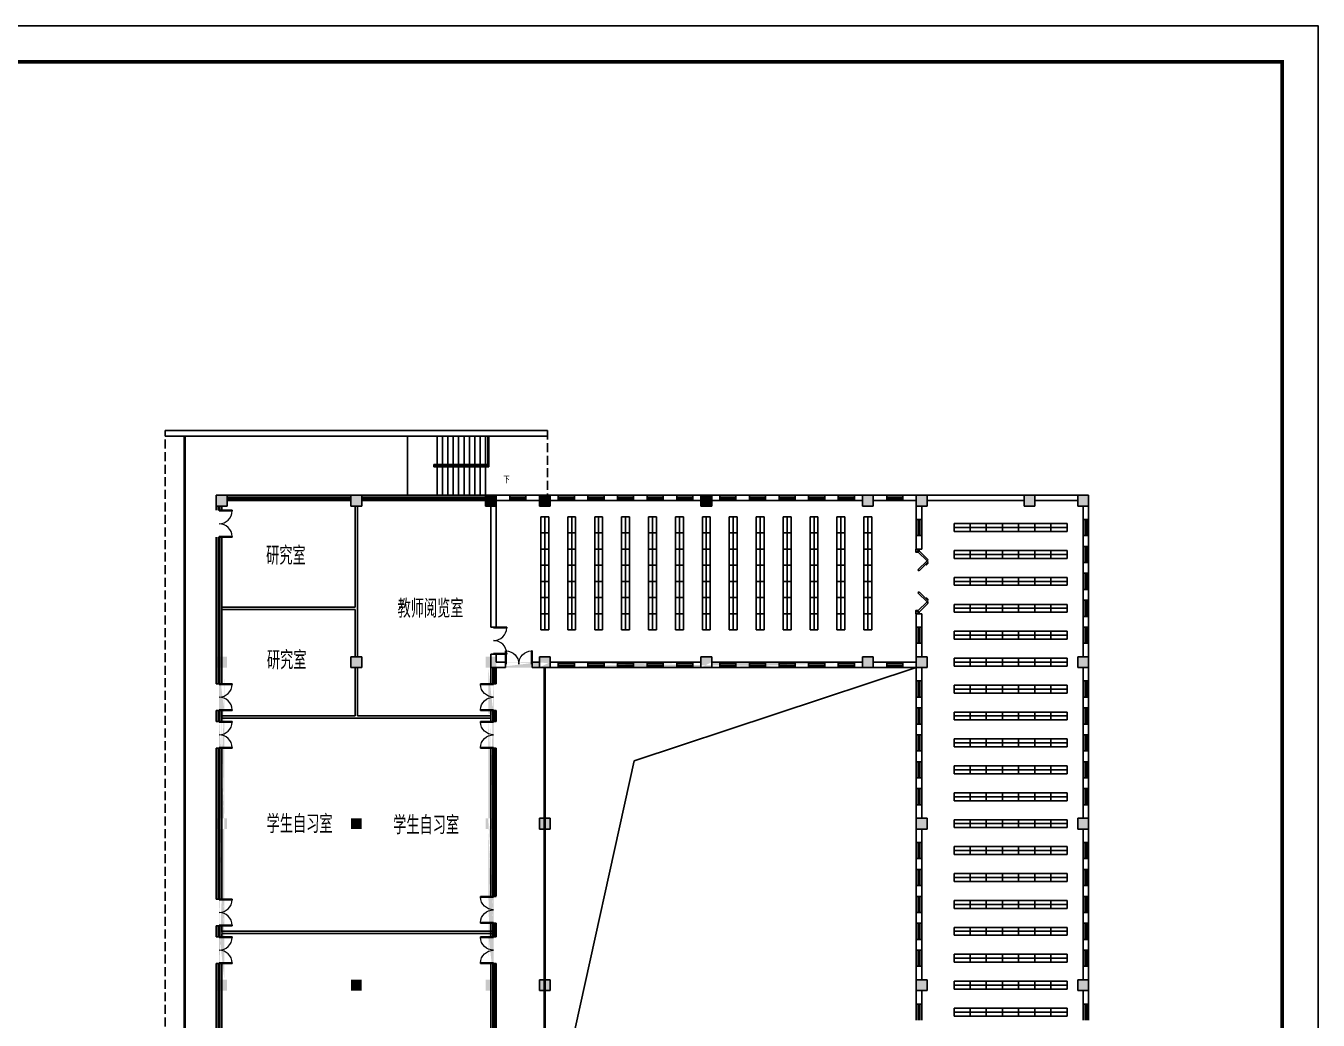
# Model space of a CAD drawing. Extents: x 368934 to 515747, y 80531 to 178176.
# Drawn here: x 405151 to 441151, y 100828 to 128531 of the extents above; entities that cross this region are included whole.
import ezdxf

# ---------------------------------------------------------------- set-up
doc = ezdxf.new("R2010")
doc.units = 0
doc.header["$LTSCALE"] = 1000
doc.header["$MEASUREMENT"] = 0
doc.linetypes.add('DASH', pattern=[0.35, 0.25, -0.1])
doc.layers.get('0').update_dxf_attribs({"linetype": 'CONTINUOUS'})
for name, color, linetype in [('COLUMN', 9, 'CONTINUOUS'), ('PUB_DIM', 3, 'CONTINUOUS'), ('PUB_TEXT', 253, 'CONTINUOUS'), ('PUB_TITLE', 4, 'CONTINUOUS'), ('STAIR', 2, 'CONTINUOUS'), ('WALL', 254, 'CONTINUOUS'), ('WINDOW', 4, 'CONTINUOUS')]:
    doc.layers.add(name, color=color, linetype=linetype)
doc.styles.add('_TCH_DIM', font='SIMPLEX', dxfattribs={"height": 3.5, "bigfont": 'GBCBIG'})
doc.styles.get("Standard").update_dxf_attribs({"font": 'GBENOR', "bigfont": 'GBCBIG'})

# ---------------------------------------------------------------- blocks, each defined once
blk = doc.blocks.new('$TCHSYS$WIN2D')
for p, q in [((-0.5, 0.5), (0.5, 0.5)), ((0.5, 0.1667), (-0.5, 0.1667)), ((0.5, -0.1667), (-0.5, -0.1667)), ((-0.5, -0.5), (0.5, -0.5))]:
    blk.add_line(p, q)
blk = doc.blocks.new('$DorLib2D$00000002')
for p, q in [((-0.5, 0), (-0.5, 0.4875)), ((-0.475, 0.4875), (-0.5, 0.4875)), ((-0.475, 0), (-0.475, 0.4875)), ((0.475, 0), (0.475, 0.4875)), ((0.475, 0.4875), (0.5, 0.4875)), ((0.5, 0), (0.5, 0.4875)), ((-0.5, 0), (-0.475, 0)), ((0.5, 0), (0.475, 0))]:
    blk.add_line(p, q)
at = {"lineweight": 13}
for centre, start, end in [((-0.4875, 0), 0, 88.53072), ((0.4875, 0), 91.46928, 180)]:
    blk.add_arc(centre, 0.4875, start, end, dxfattribs=at)
blk = doc.blocks.new('$DorLib2D$00000034')
for p, q in [((-0.5, -0.048), (-0.5, 0)), ((-0.335, 0.143), (-0.475, 0)), ((-0.458, -0.016), (-0.475, 0)), ((-0.318, 0.126), (-0.458, -0.016)), ((-0.335, 0.143), (-0.318, 0.126)), ((-0.302, 0.143), (-0.318, 0.126)), ((-0.318, 0.126), (-0.178, -0.016)), ((-0.302, 0.143), (-0.161, 0)), ((-0.178, -0.016), (-0.161, 0)), ((0.302, 0.143), (0.161, 0)), ((0.178, -0.016), (0.161, 0)), ((0.318, 0.126), (0.178, -0.016)), ((0.302, 0.143), (0.318, 0.126)), ((0.335, 0.143), (0.318, 0.126)), ((0.318, 0.126), (0.458, -0.016)), ((0.335, 0.143), (0.475, 0)), ((0.458, -0.016), (0.475, 0)), ((0.5, -0.048), (0.5, 0))]:
    blk.add_line(p, q)
for points in [[(-0.5, 0), (-0.475, 0), (-0.475, -0.023), (-0.45, -0.023), (-0.45, -0.048), (-0.5, -0.048)], [(-0.29, 0.131), (-0.28, 0.14), (-0.255, 0.114), (-0.264, 0.105)], [(-0.287, 0.127), (-0.28, 0.134), (-0.262, 0.114), (-0.268, 0.108)], [(0.29, 0.131), (0.28, 0.14), (0.255, 0.114), (0.264, 0.105)], [(0.287, 0.127), (0.28, 0.134), (0.262, 0.114), (0.268, 0.108)], [(0.5, 0), (0.475, 0), (0.475, -0.023), (0.45, -0.023), (0.45, -0.048), (0.5, -0.048)]]:
    blk.add_lwpolyline(points)

msp = doc.modelspace()

# ---------------------------------------------------------------- hatches: boundary and pattern name
h = msp.add_hatch(color=256)
h.paths.add_polyline_path([(414507, 115453), (414207, 115453), (414207, 115153), (414507, 115153)])
h.paths.add_polyline_path([(410457, 115453), (410457, 115153), (410757, 115153), (410757, 115453)])
for points in [[(419757, 115453), (419457, 115453), (419457, 115153), (419757, 115153)], [(424257, 115153), (424257, 115453), (423957, 115453), (423957, 115153)]]:
    msp.add_hatch(color=256).paths.add_polyline_path(points)
at = {"layer": 'WALL'}
for points in [[(418257, 115453), (417957, 115453), (417957, 115153), (418257, 115153)], [(414207, 106153), (414507, 106153), (414507, 106453), (414207, 106453)], [(414207, 101653), (414507, 101653), (414507, 101953), (414207, 101953)]]:
    msp.add_hatch(color=256, dxfattribs=at).paths.add_polyline_path(points)
h = msp.add_hatch(color=256, dxfattribs=at)
h.paths.add_polyline_path([(428457, 115153), (428757, 115153), (428757, 115453), (428457, 115453)])
h.paths.add_polyline_path([(429957, 115153), (430257, 115153), (430257, 115453), (429957, 115453)])
h.paths.add_polyline_path([(432957, 115153), (433257, 115153), (433257, 115453), (432957, 115453)])
h.paths.add_polyline_path([(434457, 115153), (434757, 115153), (434757, 115453), (434457, 115453)])
h = msp.add_hatch(color=256, dxfattribs=at)
h.paths.add_polyline_path([(410457, 101653), (410757, 101653), (410757, 101953), (410457, 101953)])
h.paths.add_polyline_path([(410457, 106153), (410757, 106153), (410757, 106453), (410457, 106453)])
h.paths.add_polyline_path([(410457, 110653), (410757, 110653), (410757, 110953), (410457, 110953)])
edge = h.paths.add_edge_path()
edge.add_line((410682, 106153), (410682, 103378))
edge.add_line((410532, 106153), (410532, 103303))
edge.add_line((410682, 110653), (410682, 109378))
edge.add_line((410532, 110653), (410532, 109303))
edge.add_line((410682, 109228), (410682, 106453))
edge.add_line((410532, 109303), (410532, 106453))
edge.add_line((410682, 103228), (410682, 101953))
edge.add_line((410532, 103303), (410532, 101953))
edge.add_line((410607, 104253), (410607, 109253))
h = msp.add_hatch(color=256, dxfattribs=at)
h.paths.add_polyline_path([(410457, 101653), (410757, 101653), (410757, 101953), (410457, 101953)])
h.paths.add_polyline_path([(410457, 106153), (410757, 106153), (410757, 106453), (410457, 106453)])
h.paths.add_polyline_path([(410457, 110653), (410757, 110653), (410757, 110953), (410457, 110953)])
edge = h.paths.add_edge_path()
edge.add_line((410682, 106153), (410682, 103378))
edge.add_line((410532, 106153), (410532, 103303))
edge.add_line((410682, 110653), (410682, 109378))
edge.add_line((410532, 110653), (410532, 109303))
edge.add_line((410682, 109228), (410682, 106453))
edge.add_line((410532, 109303), (410532, 106453))
edge.add_line((410682, 103228), (410682, 101953))
edge.add_line((410532, 103303), (410532, 101953))
edge.add_line((410607, 104253), (410607, 109253))
h = msp.add_hatch(color=256, dxfattribs=at)
h.paths.add_polyline_path([(410457, 101653), (410757, 101653), (410757, 101953), (410457, 101953)])
h.paths.add_polyline_path([(410457, 106153), (410757, 106153), (410757, 106453), (410457, 106453)])
h.paths.add_polyline_path([(410457, 110653), (410757, 110653), (410757, 110953), (410457, 110953)])
edge = h.paths.add_edge_path()
edge.add_line((410682, 106153), (410682, 103378))
edge.add_line((410532, 106153), (410532, 103303))
edge.add_line((410682, 110653), (410682, 109378))
edge.add_line((410532, 110653), (410532, 109303))
edge.add_line((410682, 109228), (410682, 106453))
edge.add_line((410532, 109303), (410532, 106453))
edge.add_line((410682, 103228), (410682, 101953))
edge.add_line((410532, 103303), (410532, 101953))
edge.add_line((410607, 104253), (410607, 109253))
h = msp.add_hatch(color=256, dxfattribs=at)
h.paths.add_polyline_path([(429957, 110653), (430257, 110653), (430257, 110953), (429957, 110953)])
h.paths.add_polyline_path([(434457, 110653), (434757, 110653), (434757, 110953), (434457, 110953)])
h.paths.add_polyline_path([(428457, 110653), (428757, 110653), (428757, 110953), (428457, 110953)])
h.paths.add_polyline_path([(419457, 110653), (419757, 110653), (419757, 110953), (419457, 110953)])
h.paths.add_polyline_path([(423957, 110653), (424257, 110653), (424257, 110953), (423957, 110953)])
h.paths.add_polyline_path([(414207, 110653), (414507, 110653), (414507, 110953), (414207, 110953)])
edge = h.paths.add_edge_path()
edge.add_line((423957, 110653), (419757, 110653))
edge.add_line((423957, 110803), (419757, 110803))
edge.add_line((419457, 110653), (418257, 110653))
edge.add_line((419457, 110803), (418257, 110803))
edge.add_line((428457, 110653), (424257, 110653))
edge.add_line((428457, 110803), (424257, 110803))
h = msp.add_hatch(color=256, dxfattribs=at)
h.paths.add_polyline_path([(417957, 101953), (417957, 101653), (418257, 101653), (418257, 101953)])
h.paths.add_polyline_path([(417957, 106153), (418257, 106153), (418257, 106453), (417957, 106453)])
h.paths.add_polyline_path([(417957, 110653), (418257, 110653), (418257, 110953), (417957, 110953)])
edge = h.paths.add_edge_path()
edge.add_line((418182, 106153), (418182, 103303))
edge.add_line((418032, 106153), (418032, 103378))
edge.add_line((418182, 110653), (418182, 109303))
edge.add_line((418032, 110653), (418032, 109378))
edge.add_line((418182, 109303), (418182, 106453))
edge.add_line((418032, 109228), (418032, 106453))
edge.add_line((418182, 103303), (418182, 101953))
edge.add_line((418032, 103228), (418032, 101953))
edge.add_line((418107, 109253), (418107, 104253))
h = msp.add_hatch(color=256, dxfattribs=at)
h.paths.add_polyline_path([(417957, 101953), (417957, 101653), (418257, 101653), (418257, 101953)])
h.paths.add_polyline_path([(417957, 106153), (418257, 106153), (418257, 106453), (417957, 106453)])
h.paths.add_polyline_path([(417957, 110653), (418257, 110653), (418257, 110953), (417957, 110953)])
edge = h.paths.add_edge_path()
edge.add_line((418182, 106153), (418182, 103303))
edge.add_line((418032, 106153), (418032, 103378))
edge.add_line((418182, 110653), (418182, 109303))
edge.add_line((418032, 110653), (418032, 109378))
edge.add_line((418182, 109303), (418182, 106453))
edge.add_line((418032, 109228), (418032, 106453))
edge.add_line((418182, 103303), (418182, 101953))
edge.add_line((418032, 103228), (418032, 101953))
edge.add_line((418107, 109253), (418107, 104253))
h = msp.add_hatch(color=256, dxfattribs=at)
h.paths.add_polyline_path([(417957, 101953), (417957, 101653), (418257, 101653), (418257, 101953)])
h.paths.add_polyline_path([(417957, 106153), (418257, 106153), (418257, 106453), (417957, 106453)])
h.paths.add_polyline_path([(417957, 110653), (418257, 110653), (418257, 110953), (417957, 110953)])
edge = h.paths.add_edge_path()
edge.add_line((418182, 106153), (418182, 103303))
edge.add_line((418032, 106153), (418032, 103378))
edge.add_line((418182, 110653), (418182, 109303))
edge.add_line((418032, 110653), (418032, 109378))
edge.add_line((418182, 109303), (418182, 106453))
edge.add_line((418032, 109228), (418032, 106453))
edge.add_line((418182, 103303), (418182, 101953))
edge.add_line((418032, 103228), (418032, 101953))
edge.add_line((418107, 109253), (418107, 104253))
h = msp.add_hatch(color=256, dxfattribs=at)
h.paths.add_polyline_path([(428457, 110953), (428457, 110653), (428757, 110653), (428757, 110953)])
h.paths.add_polyline_path([(429957, 110953), (429957, 110653), (430257, 110653), (430257, 110953)])
h.paths.add_polyline_path([(434457, 110653), (434757, 110653), (434757, 110953), (434457, 110953)])
h = msp.add_hatch(color=256, dxfattribs=at)
h.paths.add_polyline_path([(419457, 106153), (419757, 106153), (419757, 106453), (419457, 106453)])
h.paths.add_polyline_path([(429957, 106153), (430257, 106153), (430257, 106453), (429957, 106453)])
h = msp.add_hatch(color=256, dxfattribs=at)
h.paths.add_polyline_path([(434457, 106153), (434757, 106153), (434757, 106453), (434457, 106453)])
h.paths.add_polyline_path([(434457, 101653), (434757, 101653), (434757, 101953), (434457, 101953)])
edge = h.paths.add_edge_path()
edge.add_line((434607, 106153), (434607, 105778))
edge.add_line((434607, 105778), (434757, 105778))
edge.add_line((434757, 105778), (434757, 106153))
edge.add_line((434757, 101953), (434757, 102328))
edge.add_line((434757, 102328), (434607, 102328))
edge.add_line((434607, 102328), (434607, 101953))
edge.add_line((434607, 105328), (434607, 105028))
edge.add_line((434607, 105028), (434757, 105028))
edge.add_line((434757, 105028), (434757, 105328))
edge.add_line((434757, 105328), (434607, 105328))
edge.add_line((434607, 104578), (434607, 104278))
edge.add_line((434607, 104278), (434757, 104278))
edge.add_line((434757, 104278), (434757, 104578))
edge.add_line((434757, 104578), (434607, 104578))
edge.add_line((434607, 103828), (434607, 103528))
edge.add_line((434607, 103528), (434757, 103528))
edge.add_line((434757, 103528), (434757, 103828))
edge.add_line((434757, 103828), (434607, 103828))
edge.add_line((434607, 103078), (434607, 102778))
edge.add_line((434607, 102778), (434757, 102778))
edge.add_line((434757, 102778), (434757, 103078))
edge.add_line((434757, 103078), (434607, 103078))
h = msp.add_hatch(color=256, dxfattribs=at)
h.paths.add_polyline_path([(419457, 101653), (419757, 101653), (419757, 101953), (419457, 101953)])
h.paths.add_polyline_path([(429957, 101653), (430257, 101653), (430257, 101953), (429957, 101953)])

# ---------------------------------------------------------------- linework, layer by layer
at = {"linetype": 'DASH'}
msp.add_line((419682, 117253), (419682, 115453), dxfattribs=at)
for p, q in [((418257, 110803), (418508, 110803)), ((418508, 110653), (418257, 110653)), ((418508, 110803), (418508, 110653)), ((419457, 110803), (419258, 110803)), ((419258, 110803), (419258, 110653)), ((419258, 110653), (419457, 110653)), ((429957, 110653), (422100, 108056)), ((422100, 108056), (419757, 97453))]:
    msp.add_line(p, q)
at = {"layer": 'COLUMN'}
for p, q in [((410457, 115453), (410457, 115153)), ((410757, 115453), (410457, 115453)), ((410757, 115153), (410757, 115453)), ((414207, 115453), (414207, 115153)), ((414507, 115453), (414207, 115453)), ((414507, 115153), (414507, 115453)), ((417957, 115453), (417957, 115153)), ((418257, 115453), (417957, 115453)), ((418257, 115153), (418257, 115453)), ((419457, 115453), (419457, 115153)), ((419757, 115453), (419457, 115453)), ((419457, 115453), (419457, 115153)), ((419757, 115453), (419457, 115453)), ((419757, 115153), (419757, 115453)), ((419757, 115153), (419757, 115453)), ((423957, 115453), (423957, 115153)), ((424257, 115453), (423957, 115453)), ((423957, 115453), (423957, 115153)), ((424257, 115453), (423957, 115453)), ((424257, 115153), (424257, 115453)), ((424257, 115153), (424257, 115453)), ((428457, 115453), (428457, 115153)), ((428757, 115453), (428457, 115453)), ((428757, 115153), (428757, 115453)), ((429957, 115453), (429957, 115153)), ((430257, 115453), (429957, 115453)), ((430257, 115153), (430257, 115453)), ((432957, 115453), (432957, 115153)), ((433257, 115453), (432957, 115453)), ((433257, 115153), (433257, 115453)), ((434457, 115453), (434457, 115153)), ((434757, 115453), (434457, 115453)), ((434757, 115153), (434757, 115453)), ((410457, 115153), (410757, 115153)), ((414207, 115153), (414507, 115153)), ((417957, 115153), (418257, 115153)), ((419457, 115153), (419757, 115153)), ((419457, 115153), (419757, 115153)), ((423957, 115153), (424257, 115153)), ((423957, 115153), (424257, 115153)), ((428457, 115153), (428757, 115153)), ((429957, 115153), (430257, 115153)), ((432957, 115153), (433257, 115153)), ((434457, 115153), (434757, 115153)), ((414207, 110953), (414207, 110653)), ((414507, 110953), (414207, 110953)), ((414507, 110653), (414507, 110953)), ((419457, 110953), (419457, 110653)), ((419757, 110953), (419457, 110953)), ((419457, 110953), (419457, 110653)), ((419757, 110953), (419457, 110953)), ((419757, 110653), (419757, 110953)), ((419757, 110653), (419757, 110953)), ((423957, 110953), (423957, 110653)), ((424257, 110953), (423957, 110953)), ((423957, 110953), (423957, 110653)), ((424257, 110953), (423957, 110953)), ((424257, 110653), (424257, 110953)), ((424257, 110653), (424257, 110953)), ((428457, 110953), (428457, 110653)), ((428757, 110953), (428457, 110953)), ((428757, 110653), (428757, 110953)), ((429957, 110953), (429957, 110653)), ((430257, 110953), (429957, 110953)), ((430257, 110653), (430257, 110953)), ((434457, 110953), (434457, 110653)), ((434757, 110953), (434457, 110953)), ((434757, 110653), (434757, 110953)), ((414207, 110653), (414507, 110653)), ((419457, 110653), (419757, 110653)), ((419457, 110653), (419757, 110653)), ((423957, 110653), (424257, 110653)), ((423957, 110653), (424257, 110653)), ((428457, 110653), (428757, 110653)), ((429957, 110653), (430257, 110653)), ((434457, 110653), (434757, 110653)), ((419457, 106453), (419457, 106153)), ((419757, 106453), (419457, 106453)), ((419757, 106153), (419757, 106453)), ((429957, 106453), (429957, 106153)), ((430257, 106453), (429957, 106453)), ((430257, 106153), (430257, 106453)), ((434457, 106453), (434457, 106153)), ((434757, 106453), (434457, 106453)), ((434757, 106153), (434757, 106453)), ((419457, 106153), (419757, 106153)), ((429957, 106153), (430257, 106153)), ((434457, 106153), (434757, 106153)), ((419457, 101953), (419457, 101653)), ((419757, 101953), (419457, 101953)), ((419757, 101653), (419757, 101953)), ((429957, 101953), (429957, 101653)), ((430257, 101953), (429957, 101953)), ((430257, 101653), (430257, 101953)), ((434457, 101953), (434457, 101653)), ((434757, 101953), (434457, 101953)), ((434757, 101653), (434757, 101953)), ((419457, 101653), (419757, 101653)), ((429957, 101653), (430257, 101653)), ((434457, 101653), (434757, 101653))]:
    msp.add_line(p, q, dxfattribs=at)
at = {"layer": 'PUB_DIM'}
msp.add_lwpolyline([(418376, 115878, 0, 0, 0), (416195, 115878, 0, 0, 0), (416195, 116685, 0, 0, 0), (417867, 116685, 40, 0, 0), (418017, 116685, 0, 0, 0)], format="xyseb", dxfattribs=at)
at = {"layer": 'PUB_TITLE'}
msp.add_lwpolyline([(369151, 80531), (369151, 128531), (441151, 128531), (441151, 80531)], close=True, dxfattribs=at)
at = {"layer": 'PUB_TITLE', "const_width": 100}
msp.add_lwpolyline([(371651, 81531), (440151, 81531), (440151, 127531), (371651, 127531)], close=True, dxfattribs=at)
at = {"layer": 'STAIR'}
for p, q in [((415782, 117103), (415782, 115453)), ((416607, 117103), (415782, 117103)), ((416607, 116311), (416607, 117103)), ((416607, 116311), (416607, 117103)), ((417957, 117103), (416607, 117103)), ((416757, 116311), (416757, 117103)), ((416907, 116311), (416907, 117103)), ((417057, 116311), (417057, 117103)), ((417207, 116311), (417207, 117103)), ((417357, 116311), (417357, 117103)), ((417507, 116311), (417507, 117103)), ((417657, 116311), (417657, 117103)), ((417807, 116311), (417807, 117103)), ((417957, 116311), (417957, 117103)), ((418017, 117103), (418047, 117103)), ((418017, 116276), (418017, 117103)), ((418047, 116246), (418047, 117103)), ((416517, 116311), (416517, 116246)), ((418017, 116311), (416517, 116311)), ((416547, 116281), (416547, 116276)), ((418017, 116281), (416547, 116281)), ((416607, 116276), (416607, 116281)), ((416607, 116278), (416607, 116281)), ((416757, 116278), (416757, 116281)), ((416907, 116278), (416907, 116281)), ((417057, 116278), (417057, 116281)), ((417207, 116278), (417207, 116281)), ((417357, 116278), (417357, 116281)), ((417507, 116278), (417507, 116281)), ((417657, 116278), (417657, 116281)), ((417807, 116278), (417807, 116281)), ((417957, 116278), (417957, 116281)), ((418017, 116281), (418017, 116311)), ((416517, 116246), (418047, 116246)), ((416547, 116276), (418017, 116276)), ((416607, 116278), (416607, 116276)), ((416607, 116278), (417957, 116278)), ((417957, 116278), (416607, 116278)), ((416607, 115453), (416607, 116246)), ((416607, 116246), (416607, 115453)), ((416757, 116278), (416757, 116276)), ((416757, 116246), (416757, 115453)), ((416907, 116278), (416907, 116276)), ((416907, 116246), (416907, 115453)), ((417057, 116278), (417057, 116276)), ((417057, 116246), (417057, 115453)), ((417207, 116278), (417207, 116276)), ((417207, 116246), (417207, 115453)), ((417357, 116278), (417357, 116276)), ((417357, 116246), (417357, 115453)), ((417507, 116278), (417507, 116276)), ((417507, 116246), (417507, 115453)), ((417657, 116278), (417657, 116276)), ((417657, 116246), (417657, 115453)), ((417807, 116278), (417807, 116276)), ((417807, 116246), (417807, 115453)), ((417957, 116278), (417957, 116278)), ((417957, 116278), (417957, 116276)), ((417957, 116246), (417957, 115453)), ((415782, 115453), (416607, 115453)), ((416607, 115453), (417957, 115453))]:
    msp.add_line(p, q, dxfattribs=at)
at = {"layer": 'WALL'}
for p, q in [((419682, 117253), (409032, 117253)), ((409032, 117103), (409032, 117253)), ((419682, 117103), (409032, 117103)), ((409557, 115453), (409557, 117103)), ((409587, 115453), (409587, 117103)), ((419682, 117103), (419682, 117253)), ((409557, 115453), (409557, 95503)), ((409587, 115453), (409587, 95503)), ((410757, 115453), (410757, 115303)), ((414207, 115453), (414207, 115303)), ((414507, 115453), (414507, 115303)), ((417957, 115453), (417957, 115303)), ((418632, 115453), (418257, 115453)), ((418257, 115303), (418632, 115303)), ((418632, 115303), (418632, 115453)), ((419082, 115453), (419082, 115303)), ((419457, 115453), (419082, 115453)), ((419082, 115303), (419457, 115303)), ((419982, 115453), (419757, 115453)), ((419757, 115303), (419982, 115303)), ((419982, 115303), (419982, 115453)), ((420432, 115453), (420432, 115303)), ((420807, 115453), (420432, 115453)), ((420432, 115303), (420807, 115303)), ((420807, 115303), (420807, 115453)), ((421257, 115453), (421257, 115303)), ((421632, 115453), (421257, 115453)), ((421257, 115303), (421632, 115303)), ((421632, 115303), (421632, 115453)), ((422082, 115453), (422082, 115303)), ((422457, 115453), (422082, 115453)), ((422082, 115303), (422457, 115303)), ((422457, 115303), (422457, 115453)), ((422907, 115453), (422907, 115303)), ((423282, 115453), (422907, 115453)), ((422907, 115303), (423282, 115303)), ((423282, 115303), (423282, 115453)), ((423732, 115453), (423732, 115303)), ((423957, 115453), (423732, 115453)), ((423732, 115303), (423957, 115303)), ((424482, 115453), (424257, 115453)), ((424257, 115303), (424482, 115303)), ((424482, 115303), (424482, 115453)), ((424932, 115453), (424932, 115303)), ((425307, 115453), (424932, 115453)), ((424932, 115303), (425307, 115303)), ((425307, 115303), (425307, 115453)), ((425757, 115453), (425757, 115303)), ((426132, 115453), (425757, 115453)), ((425757, 115303), (426132, 115303)), ((426132, 115303), (426132, 115453)), ((426957, 115453), (426582, 115453)), ((426582, 115453), (426582, 115303)), ((426582, 115303), (426957, 115303)), ((426957, 115303), (426957, 115453)), ((427407, 115453), (427407, 115303)), ((427782, 115453), (427407, 115453)), ((427407, 115303), (427782, 115303)), ((427782, 115303), (427782, 115453)), ((428232, 115453), (428232, 115303)), ((428457, 115453), (428232, 115453)), ((428232, 115303), (428457, 115303)), ((429132, 115453), (428757, 115453)), ((428757, 115303), (429132, 115303)), ((429132, 115303), (429132, 115453)), ((429582, 115453), (429582, 115303)), ((429957, 115453), (429582, 115453)), ((429582, 115303), (429957, 115303)), ((430257, 115453), (432957, 115453)), ((430257, 115303), (432957, 115303)), ((433257, 115453), (434457, 115453)), ((433257, 115303), (434457, 115303)), ((410457, 115153), (410607, 115153)), ((414327, 112333), (414327, 115153)), ((414387, 112303), (414387, 115153)), ((418107, 115153), (418107, 111778)), ((418257, 111778), (418257, 115153)), ((419497, 111703), (419497, 114853)), ((419497, 114853), (419717, 114853)), ((419607, 111703), (419607, 114853)), ((419717, 111703), (419717, 114853)), ((420247, 111703), (420247, 114853)), ((420247, 114853), (420467, 114853)), ((420357, 111703), (420357, 114853)), ((420467, 111703), (420467, 114853)), ((420997, 111703), (420997, 114853)), ((420997, 114853), (421217, 114853)), ((421107, 111703), (421107, 114853)), ((421217, 111703), (421217, 114853)), ((421747, 111703), (421747, 114853)), ((421747, 114853), (421967, 114853)), ((421857, 111703), (421857, 114853)), ((421967, 111703), (421967, 114853)), ((422497, 111703), (422497, 114853)), ((422497, 114853), (422717, 114853)), ((422607, 111703), (422607, 114853)), ((422717, 111703), (422717, 114853)), ((423247, 111703), (423247, 114853)), ((423247, 114853), (423467, 114853)), ((423357, 111703), (423357, 114853)), ((423467, 111703), (423467, 114853)), ((423997, 111703), (423997, 114853)), ((423997, 114853), (424217, 114853)), ((424107, 111703), (424107, 114853)), ((424107, 111703), (424107, 114853)), ((424217, 111703), (424217, 114853)), ((424747, 111703), (424747, 114853)), ((424967, 114853), (424747, 114853)), ((424857, 111703), (424857, 114853)), ((424967, 111703), (424967, 114853)), ((425497, 111703), (425497, 114853)), ((425717, 114853), (425497, 114853)), ((425607, 111703), (425607, 114853)), ((425717, 111703), (425717, 114853)), ((426247, 111703), (426247, 114853)), ((426467, 114853), (426247, 114853)), ((426357, 111703), (426357, 114853)), ((426467, 111703), (426467, 114853)), ((426997, 111703), (426997, 114853)), ((427217, 114853), (426997, 114853)), ((427107, 111703), (427107, 114853)), ((427217, 111703), (427217, 114853)), ((427747, 111703), (427747, 114853)), ((427967, 114853), (427747, 114853)), ((427857, 111703), (427857, 114853)), ((427967, 111703), (427967, 114853)), ((428497, 111703), (428497, 114853)), ((428717, 114853), (428497, 114853)), ((428607, 111703), (428607, 114853)), ((428717, 111703), (428717, 114853)), ((429957, 115153), (429957, 114778)), ((430107, 114778), (430107, 115153)), ((434607, 115153), (434607, 114778)), ((434757, 114778), (434757, 115153)), ((429957, 114778), (430107, 114778)), ((431007, 114443), (431007, 114663)), ((431007, 114663), (434157, 114663)), ((431007, 114553), (434157, 114553)), ((431457, 114443), (431457, 114663)), ((431907, 114443), (431907, 114663)), ((432357, 114443), (432357, 114663)), ((432807, 114443), (432807, 114663)), ((433257, 114443), (433257, 114663)), ((433707, 114443), (433707, 114663)), ((434157, 114443), (434157, 114663)), ((434607, 114778), (434757, 114778)), ((419497, 114403), (419717, 114403)), ((420247, 114403), (420467, 114403)), ((420997, 114403), (421217, 114403)), ((421747, 114403), (421967, 114403)), ((422497, 114403), (422717, 114403)), ((423247, 114403), (423467, 114403)), ((423997, 114403), (424217, 114403)), ((424967, 114403), (424747, 114403)), ((425717, 114403), (425497, 114403)), ((426467, 114403), (426247, 114403)), ((427217, 114403), (426997, 114403)), ((427967, 114403), (427747, 114403)), ((428717, 114403), (428497, 114403)), ((430107, 114328), (429957, 114328)), ((429957, 114328), (429957, 113953)), ((430107, 113953), (430107, 114328)), ((431007, 114443), (434157, 114443)), ((434757, 114328), (434607, 114328)), ((434607, 114328), (434607, 114028)), ((434757, 114028), (434757, 114328)), ((419497, 113953), (419717, 113953)), ((420247, 113953), (420467, 113953)), ((420997, 113953), (421217, 113953)), ((421747, 113953), (421967, 113953)), ((422497, 113953), (422717, 113953)), ((423247, 113953), (423467, 113953)), ((423997, 113953), (424217, 113953)), ((424967, 113953), (424747, 113953)), ((425717, 113953), (425497, 113953)), ((426467, 113953), (426247, 113953)), ((427217, 113953), (426997, 113953)), ((427967, 113953), (427747, 113953)), ((428717, 113953), (428497, 113953)), ((429957, 113953), (430107, 113953)), ((431007, 113693), (431007, 113913)), ((431007, 113913), (434157, 113913)), ((431007, 113803), (434157, 113803)), ((431457, 113693), (431457, 113913)), ((431907, 113693), (431907, 113913)), ((432357, 113693), (432357, 113913)), ((432807, 113693), (432807, 113913)), ((433257, 113693), (433257, 113913)), ((433707, 113693), (433707, 113913)), ((434157, 113693), (434157, 113913)), ((434607, 114028), (434757, 114028)), ((419497, 113503), (419717, 113503)), ((420247, 113503), (420467, 113503)), ((420997, 113503), (421217, 113503)), ((421747, 113503), (421967, 113503)), ((422497, 113503), (422717, 113503)), ((423247, 113503), (423467, 113503)), ((423997, 113503), (424217, 113503)), ((424967, 113503), (424747, 113503)), ((425717, 113503), (425497, 113503)), ((426467, 113503), (426247, 113503)), ((427217, 113503), (426997, 113503)), ((427967, 113503), (427747, 113503)), ((428717, 113503), (428497, 113503)), ((431007, 113693), (434157, 113693)), ((434757, 113578), (434607, 113578)), ((434607, 113578), (434607, 113278)), ((434757, 113278), (434757, 113578)), ((419497, 113053), (419717, 113053)), ((420247, 113053), (420467, 113053)), ((420997, 113053), (421217, 113053)), ((421747, 113053), (421967, 113053)), ((422497, 113053), (422717, 113053)), ((423247, 113053), (423467, 113053)), ((423997, 113053), (424217, 113053)), ((424967, 113053), (424747, 113053)), ((425717, 113053), (425497, 113053)), ((426467, 113053), (426247, 113053)), ((427217, 113053), (426997, 113053)), ((427967, 113053), (427747, 113053)), ((428717, 113053), (428497, 113053)), ((431007, 112943), (431007, 113163)), ((431007, 113163), (434157, 113163)), ((431007, 113053), (434157, 113053)), ((431457, 112943), (431457, 113163)), ((431907, 112943), (431907, 113163)), ((432357, 112943), (432357, 113163)), ((432807, 112943), (432807, 113163)), ((433257, 112943), (433257, 113163)), ((433707, 112943), (433707, 113163)), ((434157, 112943), (434157, 113163)), ((434607, 113278), (434757, 113278)), ((431007, 112943), (434157, 112943)), ((434757, 112828), (434607, 112828)), ((434607, 112828), (434607, 112528)), ((434757, 112528), (434757, 112828)), ((414327, 112333), (410607, 112333)), ((410607, 112273), (410607, 112333)), ((419497, 112603), (419717, 112603)), ((420247, 112603), (420467, 112603)), ((420997, 112603), (421217, 112603)), ((421747, 112603), (421967, 112603)), ((422497, 112603), (422717, 112603)), ((423247, 112603), (423467, 112603)), ((423997, 112603), (424217, 112603)), ((424967, 112603), (424747, 112603)), ((425717, 112603), (425497, 112603)), ((426467, 112603), (426247, 112603)), ((427217, 112603), (426997, 112603)), ((427967, 112603), (427747, 112603)), ((428717, 112603), (428497, 112603)), ((431007, 112193), (431007, 112413)), ((431007, 112413), (434157, 112413)), ((431457, 112193), (431457, 112413)), ((431907, 112193), (431907, 112413)), ((432357, 112193), (432357, 112413)), ((432807, 112193), (432807, 112413)), ((433257, 112193), (433257, 112413)), ((433707, 112193), (433707, 112413)), ((434157, 112193), (434157, 112413)), ((434607, 112528), (434757, 112528)), ((414327, 112273), (410607, 112273)), ((414327, 110953), (414327, 112273)), ((414387, 110953), (414387, 112303)), ((419497, 112153), (419717, 112153)), ((420247, 112153), (420467, 112153)), ((420997, 112153), (421217, 112153)), ((421747, 112153), (421967, 112153)), ((422497, 112153), (422717, 112153)), ((423247, 112153), (423467, 112153)), ((423997, 112153), (424217, 112153)), ((424967, 112153), (424747, 112153)), ((425717, 112153), (425497, 112153)), ((426467, 112153), (426247, 112153)), ((427217, 112153), (426997, 112153)), ((427967, 112153), (427747, 112153)), ((428717, 112153), (428497, 112153)), ((429957, 112153), (429957, 111778)), ((430107, 112153), (429957, 112153)), ((430107, 111778), (430107, 112153)), ((431007, 112303), (434157, 112303)), ((431007, 112193), (434157, 112193)), ((434607, 112078), (434607, 111778)), ((434757, 112078), (434607, 112078)), ((434757, 111778), (434757, 112078)), ((418107, 111778), (418257, 111778)), ((419497, 111703), (419717, 111703)), ((420247, 111703), (420467, 111703)), ((420997, 111703), (421217, 111703)), ((421747, 111703), (421967, 111703)), ((422497, 111703), (422717, 111703)), ((423247, 111703), (423467, 111703)), ((423997, 111703), (424217, 111703)), ((424967, 111703), (424747, 111703)), ((425717, 111703), (425497, 111703)), ((426467, 111703), (426247, 111703)), ((427217, 111703), (426997, 111703)), ((427967, 111703), (427747, 111703)), ((428717, 111703), (428497, 111703)), ((429957, 111778), (430107, 111778)), ((431007, 111443), (431007, 111663)), ((431007, 111663), (434157, 111663)), ((431457, 111443), (431457, 111663)), ((431907, 111443), (431907, 111663)), ((432357, 111443), (432357, 111663)), ((432807, 111443), (432807, 111663)), ((433257, 111443), (433257, 111663)), ((433707, 111443), (433707, 111663)), ((434157, 111443), (434157, 111663)), ((434607, 111778), (434757, 111778)), ((429957, 111328), (429957, 110953)), ((430107, 111328), (429957, 111328)), ((430107, 110953), (430107, 111328)), ((431007, 111553), (434157, 111553)), ((431007, 111443), (434157, 111443)), ((434607, 111328), (434607, 110953)), ((434757, 111328), (434607, 111328)), ((434757, 110953), (434757, 111328)), ((418107, 111028), (418107, 110878)), ((418257, 111028), (418107, 111028)), ((418257, 110803), (418257, 111028)), ((431007, 110913), (431007, 110693)), ((431007, 110913), (434157, 110913)), ((431457, 110913), (431457, 110693)), ((431907, 110913), (431907, 110693)), ((432357, 110913), (432357, 110693)), ((432807, 110913), (432807, 110693)), ((433257, 110913), (433257, 110693)), ((433707, 110913), (433707, 110693)), ((434157, 110913), (434157, 110693)), ((414327, 109303), (414327, 110653)), ((414387, 109303), (414387, 110653)), ((418107, 110728), (418107, 110878)), ((418107, 110878), (418107, 110878)), ((418107, 110728), (418107, 110728)), ((418107, 110728), (418107, 110728)), ((418107, 110728), (418107, 110653)), ((418107, 110653), (418257, 110653)), ((418257, 110803), (418257, 110803)), ((419592, 110584), (419592, 110653)), ((419592, 110584), (419592, 97303)), ((419622, 110584), (419622, 110653)), ((419622, 110584), (419622, 97303)), ((419982, 110803), (419757, 110803)), ((419757, 110653), (419982, 110653)), ((419982, 110653), (419982, 110803)), ((420432, 110803), (420432, 110653)), ((420807, 110803), (420432, 110803)), ((420432, 110653), (420807, 110653)), ((420807, 110653), (420807, 110803)), ((421257, 110803), (421257, 110653)), ((421632, 110803), (421257, 110803)), ((421257, 110653), (421632, 110653)), ((421632, 110653), (421632, 110803)), ((422082, 110803), (422082, 110653)), ((422457, 110803), (422082, 110803)), ((422082, 110653), (422457, 110653)), ((422457, 110653), (422457, 110803)), ((422907, 110803), (422907, 110653)), ((423282, 110803), (422907, 110803)), ((422907, 110653), (423282, 110653)), ((423282, 110653), (423282, 110803)), ((423732, 110803), (423732, 110653)), ((423957, 110803), (423732, 110803)), ((423732, 110653), (423957, 110653)), ((424482, 110803), (424257, 110803)), ((424257, 110653), (424482, 110653)), ((424482, 110653), (424482, 110803)), ((424932, 110803), (424932, 110653)), ((425307, 110803), (424932, 110803)), ((424932, 110653), (425307, 110653)), ((425307, 110653), (425307, 110803)), ((425757, 110803), (425757, 110653)), ((426132, 110803), (425757, 110803)), ((425757, 110653), (426132, 110653)), ((426132, 110653), (426132, 110803)), ((426957, 110803), (426582, 110803)), ((426582, 110803), (426582, 110653)), ((426582, 110653), (426957, 110653)), ((426957, 110653), (426957, 110803)), ((427407, 110803), (427407, 110653)), ((427782, 110803), (427407, 110803)), ((427407, 110653), (427782, 110653)), ((427782, 110653), (427782, 110803)), ((428232, 110803), (428232, 110653)), ((428457, 110803), (428232, 110803)), ((428232, 110653), (428457, 110653)), ((429132, 110803), (428757, 110803)), ((428757, 110653), (429132, 110653)), ((429132, 110653), (429132, 110803)), ((429582, 110803), (429582, 110653)), ((429957, 110803), (429582, 110803)), ((429582, 110653), (429957, 110653)), ((429957, 110653), (429957, 110278)), ((430107, 110278), (430107, 110653)), ((431007, 110803), (434157, 110803)), ((431007, 110693), (434157, 110693)), ((434607, 110653), (434607, 110278)), ((434757, 110278), (434757, 110653)), ((429957, 110278), (430107, 110278)), ((431007, 110163), (431007, 109943)), ((431007, 110163), (434157, 110163)), ((431457, 110163), (431457, 109943)), ((431907, 110163), (431907, 109943)), ((432357, 110163), (432357, 109943)), ((432807, 110163), (432807, 109943)), ((433257, 110163), (433257, 109943)), ((433707, 110163), (433707, 109943)), ((434157, 110163), (434157, 109943)), ((434607, 110278), (434757, 110278)), ((430107, 109828), (429957, 109828)), ((429957, 109828), (429957, 109528)), ((430107, 109528), (430107, 109828)), ((431007, 110053), (434157, 110053)), ((431007, 109943), (434157, 109943)), ((434757, 109828), (434607, 109828)), ((434607, 109828), (434607, 109528)), ((434757, 109528), (434757, 109828)), ((429957, 109528), (430107, 109528)), ((434607, 109528), (434757, 109528)), ((410607, 109303), (414327, 109303)), ((410607, 109303), (410607, 109243)), ((410607, 109243), (414327, 109243)), ((414327, 109243), (418107, 109243)), ((414387, 109303), (418107, 109303)), ((418107, 109303), (418107, 109243)), ((431007, 109413), (431007, 109193)), ((431007, 109413), (434157, 109413)), ((431007, 109303), (434157, 109303)), ((431007, 109193), (434157, 109193)), ((431457, 109413), (431457, 109193)), ((431907, 109413), (431907, 109193)), ((432357, 109413), (432357, 109193)), ((432807, 109413), (432807, 109193)), ((433257, 109413), (433257, 109193)), ((433707, 109413), (433707, 109193)), ((434157, 109413), (434157, 109193)), ((430107, 109078), (429957, 109078)), ((429957, 109078), (429957, 108778)), ((429957, 108778), (430107, 108778)), ((430107, 108778), (430107, 109078)), ((434757, 109078), (434607, 109078)), ((434607, 109078), (434607, 108778)), ((434607, 108778), (434757, 108778)), ((434757, 108778), (434757, 109078)), ((431007, 108663), (434157, 108663)), ((431007, 108663), (431007, 108443)), ((431007, 108553), (434157, 108553)), ((431007, 108443), (434157, 108443)), ((431457, 108663), (431457, 108443)), ((431907, 108663), (431907, 108443)), ((432357, 108663), (432357, 108443)), ((432807, 108663), (432807, 108443)), ((433257, 108663), (433257, 108443)), ((433707, 108663), (433707, 108443)), ((434157, 108663), (434157, 108443)), ((430107, 108328), (429957, 108328)), ((429957, 108328), (429957, 108028)), ((429957, 108028), (430107, 108028)), ((430107, 108028), (430107, 108328)), ((434757, 108328), (434607, 108328)), ((434607, 108328), (434607, 108028)), ((434607, 108028), (434757, 108028)), ((434757, 108028), (434757, 108328)), ((431007, 107913), (431007, 107693)), ((431007, 107913), (434157, 107913)), ((431007, 107803), (434157, 107803)), ((431007, 107693), (434157, 107693)), ((431457, 107913), (431457, 107693)), ((431907, 107913), (431907, 107693)), ((432357, 107913), (432357, 107693)), ((432807, 107913), (432807, 107693)), ((433257, 107913), (433257, 107693)), ((433707, 107913), (433707, 107693)), ((434157, 107913), (434157, 107693)), ((430107, 107578), (429957, 107578)), ((429957, 107578), (429957, 107278)), ((430107, 107278), (430107, 107578)), ((434757, 107578), (434607, 107578)), ((434607, 107578), (434607, 107278)), ((434757, 107278), (434757, 107578)), ((429957, 107278), (430107, 107278)), ((431007, 107163), (431007, 106943)), ((431007, 107163), (434157, 107163)), ((431007, 107053), (434157, 107053)), ((431007, 106943), (434157, 106943)), ((431457, 107163), (431457, 106943)), ((431907, 107163), (431907, 106943)), ((432357, 107163), (432357, 106943)), ((432807, 107163), (432807, 106943)), ((433257, 107163), (433257, 106943)), ((433707, 107163), (433707, 106943)), ((434157, 107163), (434157, 106943)), ((434607, 107278), (434757, 107278)), ((429957, 106828), (429957, 106453)), ((430107, 106828), (429957, 106828)), ((430107, 106453), (430107, 106828)), ((434607, 106828), (434607, 106453)), ((434757, 106828), (434607, 106828)), ((434757, 106453), (434757, 106828)), ((431007, 106413), (431007, 106193)), ((431007, 106413), (434157, 106413)), ((431007, 106303), (434157, 106303)), ((431007, 106303), (434157, 106303)), ((431457, 106413), (431457, 106193)), ((431907, 106413), (431907, 106193)), ((432357, 106413), (432357, 106193)), ((432807, 106413), (432807, 106193)), ((433257, 106413), (433257, 106193)), ((433707, 106413), (433707, 106193)), ((434157, 106413), (434157, 106193)), ((429957, 106153), (429957, 105778)), ((430107, 105778), (430107, 106153)), ((431007, 106193), (434157, 106193)), ((434607, 106153), (434607, 105778)), ((434757, 105778), (434757, 106153)), ((429957, 105778), (430107, 105778)), ((431007, 105443), (431007, 105663)), ((431007, 105663), (434157, 105663)), ((431007, 105553), (434157, 105553)), ((431457, 105443), (431457, 105663)), ((431907, 105443), (431907, 105663)), ((432357, 105443), (432357, 105663)), ((432807, 105443), (432807, 105663)), ((433257, 105443), (433257, 105663)), ((433707, 105443), (433707, 105663)), ((434157, 105443), (434157, 105663)), ((434607, 105778), (434757, 105778)), ((430107, 105328), (429957, 105328)), ((429957, 105328), (429957, 105028)), ((430107, 105028), (430107, 105328)), ((431007, 105443), (434157, 105443)), ((434757, 105328), (434607, 105328)), ((434607, 105328), (434607, 105028)), ((434757, 105028), (434757, 105328)), ((429957, 105028), (430107, 105028)), ((431007, 104693), (431007, 104913)), ((431007, 104913), (434157, 104913)), ((431007, 104803), (434157, 104803)), ((431457, 104693), (431457, 104913)), ((431907, 104693), (431907, 104913)), ((432357, 104693), (432357, 104913)), ((432807, 104693), (432807, 104913)), ((433257, 104693), (433257, 104913)), ((433707, 104693), (433707, 104913)), ((434157, 104693), (434157, 104913)), ((434607, 105028), (434757, 105028)), ((430107, 104578), (429957, 104578)), ((429957, 104578), (429957, 104278)), ((430107, 104278), (430107, 104578)), ((431007, 104693), (434157, 104693)), ((434757, 104578), (434607, 104578)), ((434607, 104578), (434607, 104278)), ((434757, 104278), (434757, 104578)), ((429957, 104278), (430107, 104278)), ((431007, 104163), (434157, 104163)), ((431007, 103943), (431007, 104163)), ((431007, 104053), (434157, 104053)), ((431457, 103943), (431457, 104163)), ((431907, 103943), (431907, 104163)), ((432357, 103943), (432357, 104163)), ((432807, 103943), (432807, 104163)), ((433257, 103943), (433257, 104163)), ((433707, 103943), (433707, 104163)), ((434157, 103943), (434157, 104163)), ((434607, 104278), (434757, 104278)), ((430107, 103828), (429957, 103828)), ((429957, 103828), (429957, 103528)), ((430107, 103528), (430107, 103828)), ((431007, 103943), (434157, 103943)), ((434757, 103828), (434607, 103828)), ((434607, 103828), (434607, 103528)), ((434757, 103528), (434757, 103828)), ((410457, 103453), (410457, 103303)), ((410607, 103453), (410457, 103453)), ((410607, 103303), (410607, 103453)), ((410607, 103333), (410607, 103273)), ((410607, 103333), (410607, 103273)), ((410607, 103333), (410607, 103273)), ((429957, 103528), (430107, 103528)), ((431007, 103193), (431007, 103413)), ((431007, 103413), (434157, 103413)), ((431457, 103193), (431457, 103413)), ((431907, 103193), (431907, 103413)), ((432357, 103193), (432357, 103413)), ((432807, 103193), (432807, 103413)), ((433257, 103193), (433257, 103413)), ((433707, 103193), (433707, 103413)), ((434157, 103193), (434157, 103413)), ((434607, 103528), (434757, 103528)), ((410457, 103303), (410457, 103153)), ((410457, 103153), (410607, 103153)), ((410607, 103303), (418182, 103303)), ((410607, 103243), (418182, 103243)), ((410607, 103153), (410607, 103243)), ((418182, 103303), (418182, 103243)), ((430107, 103078), (429957, 103078)), ((429957, 103078), (429957, 102778)), ((430107, 102778), (430107, 103078)), ((431007, 103303), (434157, 103303)), ((431007, 103193), (434157, 103193)), ((434757, 103078), (434607, 103078)), ((434607, 103078), (434607, 102778)), ((434757, 102778), (434757, 103078)), ((429957, 102778), (430107, 102778)), ((431007, 102443), (431007, 102663)), ((431007, 102663), (434157, 102663)), ((431457, 102443), (431457, 102663)), ((431907, 102443), (431907, 102663)), ((432357, 102443), (432357, 102663)), ((432807, 102443), (432807, 102663)), ((433257, 102443), (433257, 102663)), ((433707, 102443), (433707, 102663)), ((434157, 102443), (434157, 102663)), ((434607, 102778), (434757, 102778)), ((429957, 102328), (429957, 101953)), ((430107, 102328), (429957, 102328)), ((430107, 101953), (430107, 102328)), ((431007, 102553), (434157, 102553)), ((431007, 102443), (434157, 102443)), ((434607, 102328), (434607, 101953)), ((434757, 102328), (434607, 102328)), ((434757, 101953), (434757, 102328)), ((431007, 101693), (431007, 101913)), ((431007, 101913), (434157, 101913)), ((431457, 101693), (431457, 101913)), ((431907, 101693), (431907, 101913)), ((432357, 101693), (432357, 101913)), ((432807, 101693), (432807, 101913)), ((433257, 101693), (433257, 101913)), ((433707, 101693), (433707, 101913)), ((434157, 101693), (434157, 101913)), ((429957, 101653), (429957, 101278)), ((430107, 101278), (430107, 101653)), ((431007, 101803), (434157, 101803)), ((431007, 101693), (434157, 101693)), ((434607, 101653), (434607, 101278)), ((434757, 101278), (434757, 101653)), ((429957, 101278), (430107, 101278)), ((431007, 101163), (431007, 100943)), ((431007, 101163), (434157, 101163)), ((431457, 101163), (431457, 100943)), ((431907, 101163), (431907, 100943)), ((432357, 101163), (432357, 100943)), ((432807, 101163), (432807, 100943)), ((433257, 101163), (433257, 100943)), ((433707, 101163), (433707, 100943)), ((434157, 101163), (434157, 100943)), ((434607, 101278), (434757, 101278)), ((431007, 101053), (434157, 101053)), ((431007, 100943), (434157, 100943))]:
    msp.add_line(p, q, dxfattribs=at)
at = {"layer": 'WALL', "linetype": 'DASH'}
msp.add_line((409032, 92953), (409032, 117103), dxfattribs=at)
at = {"layer": 'WINDOW'}
for p, q in [((410457, 110203), (410607, 110203)), ((418257, 110203), (418107, 110203)), ((410457, 109453), (410532, 109453)), ((418257, 109453), (418107, 109453)), ((410457, 109153), (410532, 109153)), ((418257, 109153), (418107, 109153)), ((410457, 108403), (410557, 108403)), ((418257, 108403), (418107, 108403)), ((410457, 104203), (410532, 104203)), ((418257, 104278), (418182, 104278)), ((410507, 103453), (410507, 103153)), ((410557, 103453), (410557, 103153)), ((418257, 103528), (418107, 103528)), ((418257, 103153), (418182, 103153)), ((410457, 102403), (410532, 102403)), ((418257, 102403), (418107, 102403))]:
    msp.add_line(p, q, dxfattribs=at)

# ---------------------------------------------------------------- block references
for name, p, xscale, yscale, zscale, rotation in [('$TCHSYS$WIN2D', (412482, 115378), 3450, -150, 3449.999999999986, 180), ('$TCHSYS$WIN2D', (416232, 115378), 3450, -150, 3450.000000000015, 180), ('$TCHSYS$WIN2D', (424707, 115378), 450, 150, 450, 180), ('$TCHSYS$WIN2D', (425532, 115378), 450, 150, 450, 180), ('$TCHSYS$WIN2D', (426357, 115378), 450, 150, 450, 180), ('$TCHSYS$WIN2D', (427182, 115378), 450, 150, 450, 180), ('$TCHSYS$WIN2D', (428007, 115378), 450, 150, 450, 180), ('$TCHSYS$WIN2D', (429357, 115378), 450, 150, 450, 180), ('$TCHSYS$WIN2D', (410532, 115093), 120, 150, 119.9999999999927, 270), ('$DorLib2D$00000002', (410532, 114658), 750, 750, 750, 270), ('$TCHSYS$WIN2D', (430032, 114553), 450, 150, 450, 270), ('$TCHSYS$WIN2D', (434682, 114553), 450, 150, 450, 270), ('$TCHSYS$WIN2D', (410532, 112243), 4079.999999999214, -150, 4079.999999999206, 270), ('$DorLib2D$00000034', (430032, 113053), -1800, 1800, -1800, 270), ('$TCHSYS$WIN2D', (434682, 113803), 450, 150, 450, 270), ('$TCHSYS$WIN2D', (434682, 113053), 450, 150, 450, 270), ('$TCHSYS$WIN2D', (434682, 112303), 450, 150, 450, 270), ('$DorLib2D$00000002', (418182, 111403), 750, 750, 750, 270), ('$TCHSYS$WIN2D', (430032, 111553), 450, 150, 450, 270), ('$TCHSYS$WIN2D', (434682, 111553), 450, 150, 450, 270), ('$DorLib2D$00000002', (418883, 110751), 750, -750, 750, 180), ('$TCHSYS$WIN2D', (418182, 110428), 450.0000000007275, -150, 450.0000000007275, 270), ('$TCHSYS$WIN2D', (424707, 110728), 450, 150, 450, 180), ('$TCHSYS$WIN2D', (425532, 110728), 450, 150, 450, 180), ('$TCHSYS$WIN2D', (426357, 110728), 450, 150, 450, 180), ('$TCHSYS$WIN2D', (427182, 110728), 450, 150, 450, 180), ('$TCHSYS$WIN2D', (428007, 110728), 450, 150, 450, 180), ('$TCHSYS$WIN2D', (429357, 110728), 450, 150, 450, 180), ('$DorLib2D$00000002', (410532, 109828), 750, 750, 750, 270), ('$DorLib2D$00000002', (418182, 109828), 750, -750, 750, 270), ('$TCHSYS$WIN2D', (430032, 110053), 450, 150, 450, 270), ('$TCHSYS$WIN2D', (434682, 110053), 450, 150, 450, 270), ('$TCHSYS$WIN2D', (410532, 109303), 300.0000000008149, 150, 300.0000000008004, 270), ('$TCHSYS$WIN2D', (418182, 109303), 300.0000000008149, 150, 300.0000000008004, 270), ('$TCHSYS$WIN2D', (430032, 109303), 450, 150, 450, 270), ('$TCHSYS$WIN2D', (434682, 109303), 450, 150, 450, 270), ('$DorLib2D$00000002', (410532, 108778), 750, 750, 750, 270), ('$DorLib2D$00000002', (418182, 108778), 750, -750, 750, 270), ('$TCHSYS$WIN2D', (430032, 108553), 450, 150, 450, 270), ('$TCHSYS$WIN2D', (434682, 108553), 450, 150, 450, 270), ('$TCHSYS$WIN2D', (410532, 106303), 4199.999999999214, 150, 4199.999999999207, 270), ('$TCHSYS$WIN2D', (418182, 106341), 4125.000000003201, 150, 4125.000000003193, 270), ('$TCHSYS$WIN2D', (430032, 107803), 450, 150, 450, 270), ('$TCHSYS$WIN2D', (434682, 107803), 450, 150, 450, 270), ('$TCHSYS$WIN2D', (430032, 107053), 450, 150, 450, 270), ('$TCHSYS$WIN2D', (434682, 107053), 450, 150, 450, 270), ('$TCHSYS$WIN2D', (430032, 105553), 450, 150, 450, 270), ('$TCHSYS$WIN2D', (434682, 105553), 450, 150, 450, 270), ('$TCHSYS$WIN2D', (430032, 104803), 450, 150, 450, 270), ('$TCHSYS$WIN2D', (434682, 104803), 450, 150, 450, 270), ('$DorLib2D$00000002', (410532, 103828), 750, 750, 750, 270), ('$DorLib2D$00000002', (418182, 103903), 750, -750, 750, 270), ('$TCHSYS$WIN2D', (430032, 104053), 450, 150, 450, 270), ('$TCHSYS$WIN2D', (434682, 104053), 450, 150, 450, 270), ('$TCHSYS$WIN2D', (418182, 103341), 374.9999999968277, 150, 374.999999996835, 270), ('$TCHSYS$WIN2D', (430032, 103303), 450, 150, 450, 270), ('$TCHSYS$WIN2D', (434682, 103303), 450, 150, 450, 270), ('$DorLib2D$00000002', (410532, 102778), 750, 750, 750, 270), ('$DorLib2D$00000002', (418182, 102778), 750, -750, 750, 270), ('$TCHSYS$WIN2D', (430032, 102553), 450, 150, 450, 270), ('$TCHSYS$WIN2D', (434682, 102553), 450, 150, 450, 270), ('$TCHSYS$WIN2D', (410532, 100363), 4080, 150, 4080, 270), ('$TCHSYS$WIN2D', (418182, 100341), 4125.000000001572, 150, 4125.000000001586, 270), ('$TCHSYS$WIN2D', (430032, 101053), 450, 150, 450, 270), ('$TCHSYS$WIN2D', (434682, 101053), 450, 150, 450, 270)]:
    msp.add_blockref(name, p, dxfattribs=dict(at, xscale=xscale, yscale=yscale, zscale=zscale, rotation=rotation))
at = {"layer": 'WINDOW', "xscale": 450, "yscale": -150, "zscale": 450}
for p in [(418857, 115378), (420207, 115378), (421032, 115378), (421857, 115378), (422682, 115378), (423507, 115378), (420207, 110728), (421032, 110728), (421857, 110728), (422682, 110728), (423507, 110728)]:
    msp.add_blockref('$TCHSYS$WIN2D', p, dxfattribs=at)

# ---------------------------------------------------------------- texts
at = {"layer": 'PUB_DIM', "style": '_TCH_DIM'}
msp.add_text('下', height=179, dxfattribs=at).set_placement((418451, 115790))
at = {"layer": 'PUB_TEXT'}
for s, p in [('研究室', (411844, 113515)), ('教师阅览室', (415505, 112040)), ('研究室', (411866, 110605)), ('学生自习室', (411857, 106039)), ('学生自习室', (415383, 106007))]:
    msp.add_text(s, height=510.6, dxfattribs=at).set_placement(p)

doc.saveas('drawing.dxf')
